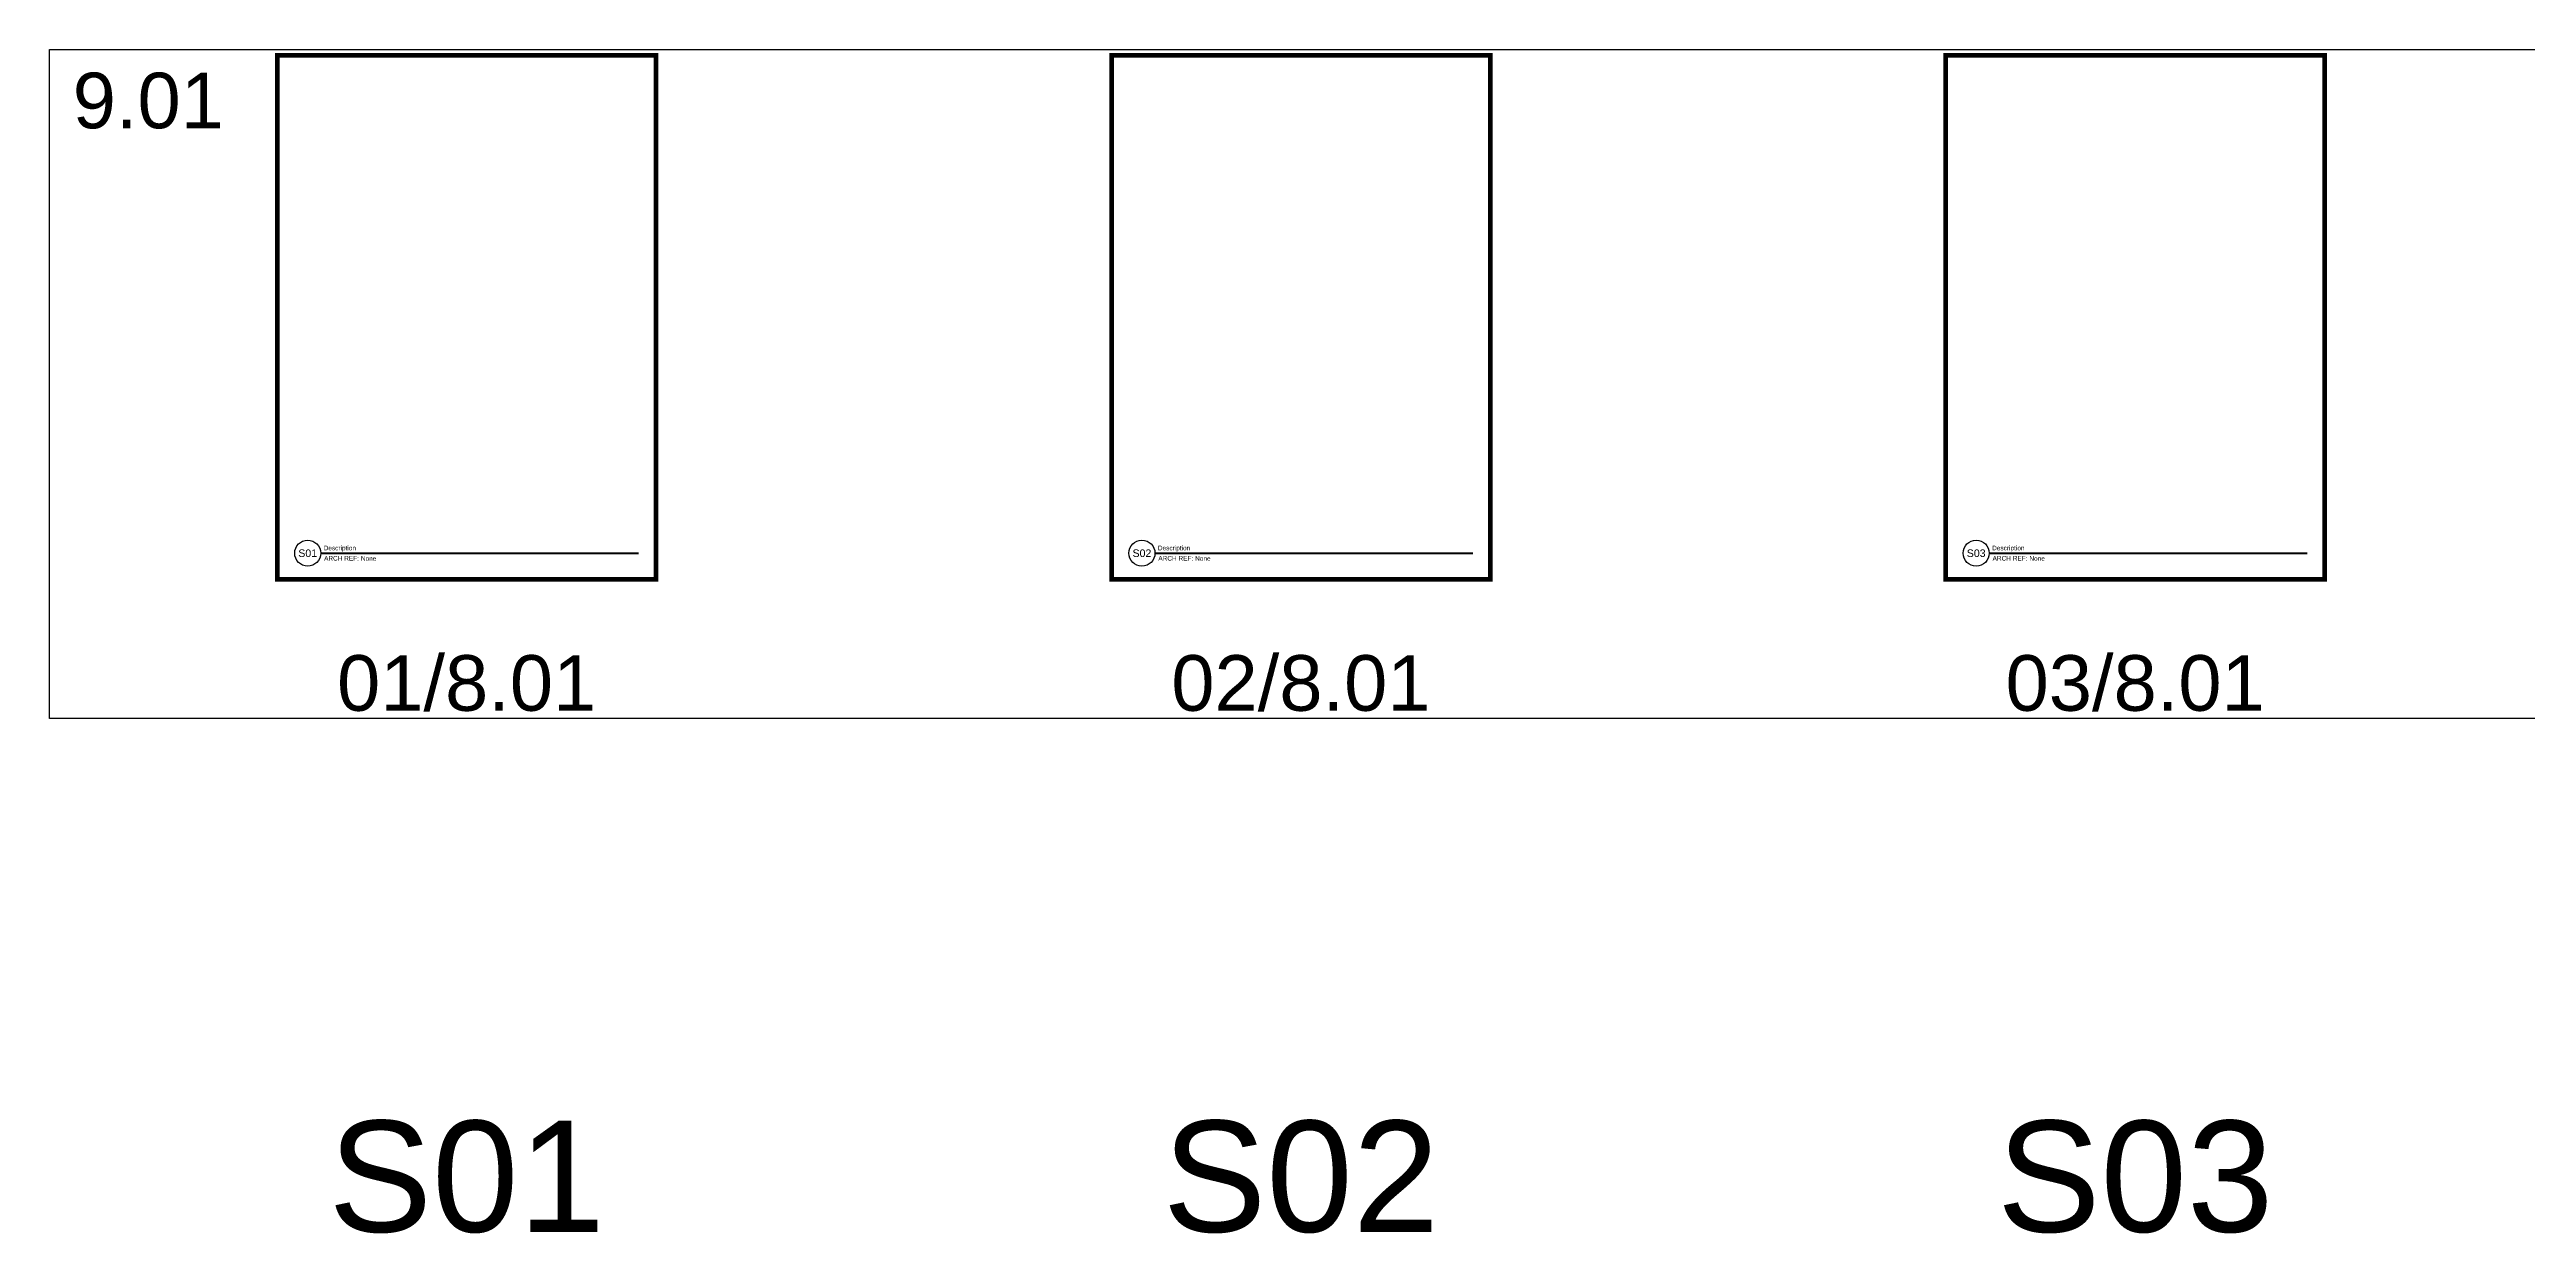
# Model space of a CAD drawing. Header units: inches. Extents: x -257 to 21868, y -296 to 108.
# Drawn here: x -20.1 to 193.7, y -296.2 to -194 of the extents above; entities that cross this region are included whole.
import ezdxf
from ezdxf.enums import TextEntityAlignment as Align

# ---------------------------------------------------------------- set-up
doc = ezdxf.new("R2010")
doc.units = ezdxf.units.IN
doc.header["$MEASUREMENT"] = 0
doc.layers.get('Defpoints').update_dxf_attribs({"color": 3})
doc.layers.add('NSE-Border', color=156, linetype='Continuous', plot=False)
doc.layers.add('NSE-Detail Border', color=7, linetype='Continuous')
doc.layers.add('NSE-Elev-Title', color=51, linetype='Continuous', lineweight=40)
doc.styles.add('004 - NSSM - Standard', font='arial.ttf', dxfattribs={"height": 0.4})
doc.styles.add('008 - NSSM - Standard', font='arial.ttf', dxfattribs={"height": 0.8})
doc.styles.add('048 - NSSM - Standard', font='arial.ttf', dxfattribs={"height": 4.8})
doc.styles.add('096 - NSSM - Standard', font='arial.ttf', dxfattribs={"height": 9.6})

# ---------------------------------------------------------------- blocks, each defined once
blk = doc.blocks.new('*U11')
at = {"ltscale": 0.0625}
blk.add_wipeout([(8.172, 1.036), (0, 1.036), (0, 0), (8.172, 0)], dxfattribs=at)
at = {"layer": 'Defpoints'}
blk.add_circle((0.656, 0.567), 0.281, dxfattribs=at)
at = {"layer": 'NSE-Border', "ltscale": 0.0625, "const_width": 0.1}
blk.add_lwpolyline([(0, 0), (8.172, 0), (8.172, 11.312), (0, 11.312)], close=True, dxfattribs=at)
at = {"layer": 'NSE-Elev-Title'}
blk.add_line((0.938, 0.567), (7.797, 0.567), dxfattribs=at)
at = {"layer": 'Defpoints', "style": '008 - NSSM - Standard'}
blk.add_attdef('DETAIL_NUMBER', text='', height=0.163, dxfattribs=at).set_placement((0.656, 0.567), align=Align.MIDDLE_CENTER)
at = {"layer": 'NSE-Elev-Title', "style": '004 - NSSM - Standard'}
blk.add_text('ARCH REF:', height=0.1, dxfattribs=at).set_placement((1.386, 0.457), align=Align.MIDDLE_CENTER)
for tag, p in [('DETAIL_DESCRIPTION', (1, 0.629)), ('ARCH_REF', (1.804, 0.404))]:
    blk.add_attdef(tag, p, '', height=0.1, dxfattribs=at)

msp = doc.modelspace()

# ---------------------------------------------------------------- block references
at = {"layer": 'NSE-Detail Border', "xscale": 4, "yscale": 4, "zscale": 4}
for p, values in [((-0.39377, -239.75), {'DETAIL_DESCRIPTION': 'Description', 'ARCH_REF': 'None', 'DETAIL_NUMBER': 'S01'}), ((71.60623, -239.75), {'DETAIL_DESCRIPTION': 'Description', 'ARCH_REF': 'None', 'DETAIL_NUMBER': 'S02'}), ((143.60623, -239.75), {'DETAIL_DESCRIPTION': 'Description', 'ARCH_REF': 'None', 'DETAIL_NUMBER': 'S03'})]:
    msp.add_blockref('*U11', p, dxfattribs=at).add_auto_attribs(values)

# ---------------------------------------------------------------- texts
at = {"layer": 'Defpoints'}
for s, width, gutter_width, insert, char_height, attachment_point, style in [('9.01', 15.7513444, 2, (-18.05002, -196), 4.8, 1, '048 - NSSM - Standard'), ('01/8.01', 15.7513444, 2, (15.94998, -246.28629), 4.8, 2, '048 - NSSM - Standard'), ('02/8.01', 15.7513444, 2, (87.94998, -246.28629), 4.8, 2, '048 - NSSM - Standard'), ('03/8.01', 15.7513444, 2, (159.94998, -246.28629), 4.8, 2, '048 - NSSM - Standard'), ('S01', 16.3938227, 0.5, (15.94998, -291.34192), 9.6, 5, '096 - NSSM - Standard'), ('S02', 16.3938227, 0.5, (87.94998, -291.34192), 9.6, 5, '096 - NSSM - Standard'), ('S03', 16.3938227, 0.5, (159.94998, -291.34192), 9.6, 5, '096 - NSSM - Standard')]:
    msp.add_mtext_dynamic_manual_height_columns(s, width=width, gutter_width=gutter_width, heights=[0], dxfattribs=dict(at, insert=insert, char_height=char_height, attachment_point=attachment_point, style=style))

# ---------------------------------------------------------------- next in the draw order: linework, layer by layer
msp.add_lwpolyline([(-20.05002, -194), (555.94998, -194), (555.94998, -251.75), (-20.05002, -251.75)], close=True, dxfattribs=at)

doc.saveas('drawing.dxf')
